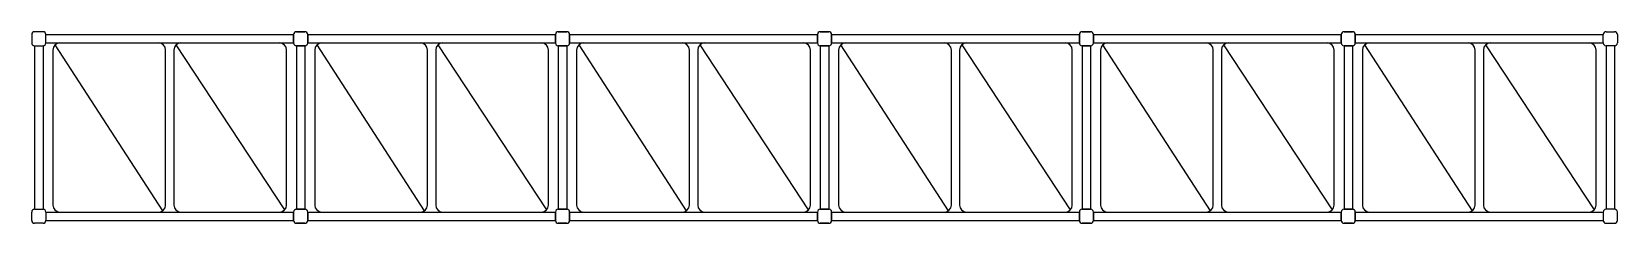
# Model space of a CAD drawing. Header units: millimetres. Extents: x 2385.3 to 2433.2, y 1897.2 to 1967.
# Drawn here: x 2401.48 to 2412.73, y 1909.38 to 1910.74 of the extents above; entities that cross this region are included whole.
import ezdxf

# ---------------------------------------------------------------- set-up
doc = ezdxf.new("R2010")
doc.units = ezdxf.units.MM

msp = doc.modelspace()

# ---------------------------------------------------------------- linework, layer by layer
at = {"color": 251, "true_color": 0x646464}
for p, q in [((2401.477, 1910.723, 0), (2401.477, 1910.663, 0)), ((2401.557, 1910.743, 0), (2401.497, 1910.743, 0)), ((2401.577, 1910.663, 0), (2401.577, 1910.723, 0)), ((2401.577, 1910.723, 0), (2403.335, 1910.723, 0)), ((2403.335, 1910.663, 0), (2403.335, 1910.723, 0)), ((2403.335, 1910.723, 0), (2403.335, 1910.663, 0)), ((2403.355, 1910.743, 0), (2403.415, 1910.743, 0)), ((2403.415, 1910.743, 0), (2403.355, 1910.743, 0)), ((2403.435, 1910.723, 0), (2403.435, 1910.663, 0)), ((2403.435, 1910.663, 0), (2403.435, 1910.723, 0)), ((2403.435, 1910.723, 0), (2405.193, 1910.723, 0)), ((2405.193, 1910.663, 0), (2405.193, 1910.723, 0)), ((2405.193, 1910.723, 0), (2405.193, 1910.663, 0)), ((2405.213, 1910.743, 0), (2405.273, 1910.743, 0)), ((2405.273, 1910.743, 0), (2405.213, 1910.743, 0)), ((2405.293, 1910.723, 0), (2405.293, 1910.663, 0)), ((2405.293, 1910.663, 0), (2405.293, 1910.723, 0)), ((2405.293, 1910.723, 0), (2407.052, 1910.723, 0)), ((2407.052, 1910.663, 0), (2407.052, 1910.723, 0)), ((2407.052, 1910.723, 0), (2407.052, 1910.663, 0)), ((2407.072, 1910.743, 0), (2407.132, 1910.743, 0)), ((2407.132, 1910.743, 0), (2407.072, 1910.743, 0)), ((2407.152, 1910.723, 0), (2407.152, 1910.663, 0)), ((2407.152, 1910.663, 0), (2407.152, 1910.723, 0)), ((2407.152, 1910.723, 0), (2408.91, 1910.723, 0)), ((2408.91, 1910.663, 0), (2408.91, 1910.723, 0)), ((2408.91, 1910.723, 0), (2408.91, 1910.663, 0)), ((2408.93, 1910.743, 0), (2408.99, 1910.743, 0)), ((2408.99, 1910.743, 0), (2408.93, 1910.743, 0)), ((2409.01, 1910.723, 0), (2409.01, 1910.663, 0)), ((2409.01, 1910.663, 0), (2409.01, 1910.723, 0)), ((2409.01, 1910.723, 0), (2410.768, 1910.723, 0)), ((2410.768, 1910.663, 0), (2410.768, 1910.723, 0)), ((2410.768, 1910.723, 0), (2410.768, 1910.663, 0)), ((2410.788, 1910.743, 0), (2410.848, 1910.743, 0)), ((2410.848, 1910.743, 0), (2410.788, 1910.743, 0)), ((2410.868, 1910.723, 0), (2410.868, 1910.663, 0)), ((2410.868, 1910.663, 0), (2410.868, 1910.723, 0)), ((2410.868, 1910.723, 0), (2412.627, 1910.723, 0)), ((2412.627, 1910.663, 0), (2412.627, 1910.723, 0)), ((2412.647, 1910.743, 0), (2412.707, 1910.743, 0)), ((2412.727, 1910.723, 0), (2412.727, 1910.663, 0)), ((2401.497, 1910.643, 0), (2401.557, 1910.643, 0)), ((2401.497, 1910.643, 0), (2401.497, 1909.483, 0)), ((2401.557, 1910.643, 0), (2401.557, 1909.483, 0)), ((2401.577, 1910.663, 0), (2403.335, 1910.663, 0)), ((2401.627, 1910.613, 0), (2401.627, 1909.513, 0)), ((2401.641, 1910.649, 0), (2402.404, 1909.471, 0)), ((2401.677, 1910.663, 0), (2402.377, 1910.663, 0)), ((2402.427, 1909.513, 0), (2402.427, 1910.613, 0)), ((2402.485, 1910.613, 0), (2402.485, 1909.513, 0)), ((2402.5, 1910.649, 0), (2403.27, 1909.478, 0)), ((2402.535, 1910.663, 0), (2403.235, 1910.663, 0)), ((2403.285, 1909.513, 0), (2403.285, 1910.613, 0)), ((2403.415, 1910.643, 0), (2403.355, 1910.643, 0)), ((2403.355, 1910.643, 0), (2403.355, 1909.483, 0)), ((2403.355, 1910.643, 0), (2403.415, 1910.643, 0)), ((2403.355, 1910.643, 0), (2403.355, 1909.483, 0)), ((2403.415, 1910.643, 0), (2403.415, 1909.483, 0)), ((2403.415, 1910.643, 0), (2403.415, 1909.483, 0)), ((2403.435, 1910.663, 0), (2405.193, 1910.663, 0)), ((2403.485, 1910.613, 0), (2403.485, 1909.513, 0)), ((2403.5, 1910.649, 0), (2404.262, 1909.471, 0)), ((2403.535, 1910.663, 0), (2404.235, 1910.663, 0)), ((2404.285, 1909.513, 0), (2404.285, 1910.613, 0)), ((2404.343, 1910.613, 0), (2404.343, 1909.513, 0)), ((2404.358, 1910.649, 0), (2405.129, 1909.478, 0)), ((2404.393, 1910.663, 0), (2405.093, 1910.663, 0)), ((2405.143, 1909.513, 0), (2405.143, 1910.613, 0)), ((2405.273, 1910.643, 0), (2405.213, 1910.643, 0)), ((2405.213, 1910.643, 0), (2405.213, 1909.483, 0)), ((2405.213, 1910.643, 0), (2405.273, 1910.643, 0)), ((2405.213, 1910.643, 0), (2405.213, 1909.483, 0)), ((2405.273, 1910.643, 0), (2405.273, 1909.483, 0)), ((2405.273, 1910.643, 0), (2405.273, 1909.483, 0)), ((2405.293, 1910.663, 0), (2407.052, 1910.663, 0)), ((2405.343, 1910.613, 0), (2405.343, 1909.513, 0)), ((2405.358, 1910.649, 0), (2406.121, 1909.471, 0)), ((2405.393, 1910.663, 0), (2406.093, 1910.663, 0)), ((2406.143, 1909.513, 0), (2406.143, 1910.613, 0)), ((2406.202, 1910.613, 0), (2406.202, 1909.513, 0)), ((2406.216, 1910.649, 0), (2406.987, 1909.478, 0)), ((2406.252, 1910.663, 0), (2406.952, 1910.663, 0)), ((2407.002, 1909.513, 0), (2407.002, 1910.613, 0)), ((2407.132, 1910.643, 0), (2407.072, 1910.643, 0)), ((2407.072, 1910.643, 0), (2407.072, 1909.483, 0)), ((2407.072, 1910.643, 0), (2407.132, 1910.643, 0)), ((2407.072, 1910.643, 0), (2407.072, 1909.483, 0)), ((2407.132, 1910.643, 0), (2407.132, 1909.483, 0)), ((2407.132, 1910.643, 0), (2407.132, 1909.483, 0)), ((2407.152, 1910.663, 0), (2408.91, 1910.663, 0)), ((2407.202, 1910.613, 0), (2407.202, 1909.513, 0)), ((2407.216, 1910.649, 0), (2407.979, 1909.471, 0)), ((2407.252, 1910.663, 0), (2407.952, 1910.663, 0)), ((2408.002, 1909.513, 0), (2408.002, 1910.613, 0)), ((2408.06, 1910.613, 0), (2408.06, 1909.513, 0)), ((2408.075, 1910.649, 0), (2408.845, 1909.478, 0)), ((2408.11, 1910.663, 0), (2408.81, 1910.663, 0)), ((2408.86, 1909.513, 0), (2408.86, 1910.613, 0)), ((2408.99, 1910.643, 0), (2408.93, 1910.643, 0)), ((2408.93, 1910.643, 0), (2408.93, 1909.483, 0)), ((2408.93, 1910.643, 0), (2408.99, 1910.643, 0)), ((2408.93, 1910.643, 0), (2408.93, 1909.483, 0)), ((2408.99, 1910.643, 0), (2408.99, 1909.483, 0)), ((2408.99, 1910.643, 0), (2408.99, 1909.483, 0)), ((2409.01, 1910.663, 0), (2410.768, 1910.663, 0)), ((2409.06, 1910.613, 0), (2409.06, 1909.513, 0)), ((2409.075, 1910.649, 0), (2409.837, 1909.471, 0)), ((2409.11, 1910.663, 0), (2409.81, 1910.663, 0)), ((2409.86, 1909.513, 0), (2409.86, 1910.613, 0)), ((2409.918, 1910.613, 0), (2409.918, 1909.513, 0)), ((2409.933, 1910.649, 0), (2410.704, 1909.478, 0)), ((2409.968, 1910.663, 0), (2410.668, 1910.663, 0)), ((2410.718, 1909.513, 0), (2410.718, 1910.613, 0)), ((2410.848, 1910.643, 0), (2410.788, 1910.643, 0)), ((2410.788, 1910.643, 0), (2410.788, 1909.483, 0)), ((2410.788, 1910.643, 0), (2410.848, 1910.643, 0)), ((2410.788, 1910.643, 0), (2410.788, 1909.483, 0)), ((2410.848, 1910.643, 0), (2410.848, 1909.483, 0)), ((2410.848, 1910.643, 0), (2410.848, 1909.483, 0)), ((2410.868, 1910.663, 0), (2412.627, 1910.663, 0)), ((2410.918, 1910.613, 0), (2410.918, 1909.513, 0)), ((2410.933, 1910.649, 0), (2411.696, 1909.471, 0)), ((2410.968, 1910.663, 0), (2411.668, 1910.663, 0)), ((2411.718, 1909.513, 0), (2411.718, 1910.613, 0)), ((2411.777, 1910.613, 0), (2411.777, 1909.513, 0)), ((2411.791, 1910.649, 0), (2412.562, 1909.478, 0)), ((2411.827, 1910.663, 0), (2412.527, 1910.663, 0)), ((2412.577, 1909.513, 0), (2412.577, 1910.613, 0)), ((2412.707, 1910.643, 0), (2412.647, 1910.643, 0)), ((2412.647, 1910.643, 0), (2412.647, 1909.483, 0)), ((2412.707, 1910.643, 0), (2412.707, 1909.483, 0)), ((2401.477, 1909.403, 0), (2401.477, 1909.463, 0)), ((2401.497, 1909.483, 0), (2401.557, 1909.483, 0)), ((2401.577, 1909.463, 0), (2401.577, 1909.403, 0)), ((2401.577, 1909.463, 0), (2403.335, 1909.463, 0)), ((2401.677, 1909.463, 0), (2402.377, 1909.463, 0)), ((2402.535, 1909.463, 0), (2403.235, 1909.463, 0)), ((2403.335, 1909.463, 0), (2403.335, 1909.403, 0)), ((2403.335, 1909.403, 0), (2403.335, 1909.463, 0)), ((2403.415, 1909.483, 0), (2403.355, 1909.483, 0)), ((2403.355, 1909.483, 0), (2403.415, 1909.483, 0)), ((2403.435, 1909.403, 0), (2403.435, 1909.463, 0)), ((2403.435, 1909.463, 0), (2403.435, 1909.403, 0)), ((2403.435, 1909.463, 0), (2405.193, 1909.463, 0)), ((2403.535, 1909.463, 0), (2404.235, 1909.463, 0)), ((2404.393, 1909.463, 0), (2405.093, 1909.463, 0)), ((2405.193, 1909.463, 0), (2405.193, 1909.403, 0)), ((2405.193, 1909.403, 0), (2405.193, 1909.463, 0)), ((2405.273, 1909.483, 0), (2405.213, 1909.483, 0)), ((2405.213, 1909.483, 0), (2405.273, 1909.483, 0)), ((2405.293, 1909.403, 0), (2405.293, 1909.463, 0)), ((2405.293, 1909.463, 0), (2405.293, 1909.403, 0)), ((2405.293, 1909.463, 0), (2407.052, 1909.463, 0)), ((2405.393, 1909.463, 0), (2406.093, 1909.463, 0)), ((2406.252, 1909.463, 0), (2406.952, 1909.463, 0)), ((2407.052, 1909.463, 0), (2407.052, 1909.403, 0)), ((2407.052, 1909.403, 0), (2407.052, 1909.463, 0)), ((2407.132, 1909.483, 0), (2407.072, 1909.483, 0)), ((2407.072, 1909.483, 0), (2407.132, 1909.483, 0)), ((2407.152, 1909.403, 0), (2407.152, 1909.463, 0)), ((2407.152, 1909.463, 0), (2407.152, 1909.403, 0)), ((2407.152, 1909.463, 0), (2408.91, 1909.463, 0)), ((2407.252, 1909.463, 0), (2407.952, 1909.463, 0)), ((2408.11, 1909.463, 0), (2408.81, 1909.463, 0)), ((2408.91, 1909.463, 0), (2408.91, 1909.403, 0)), ((2408.91, 1909.403, 0), (2408.91, 1909.463, 0)), ((2408.99, 1909.483, 0), (2408.93, 1909.483, 0)), ((2408.93, 1909.483, 0), (2408.99, 1909.483, 0)), ((2409.01, 1909.403, 0), (2409.01, 1909.463, 0)), ((2409.01, 1909.463, 0), (2409.01, 1909.403, 0)), ((2409.01, 1909.463, 0), (2410.768, 1909.463, 0)), ((2409.11, 1909.463, 0), (2409.81, 1909.463, 0)), ((2409.968, 1909.463, 0), (2410.668, 1909.463, 0)), ((2410.768, 1909.463, 0), (2410.768, 1909.403, 0)), ((2410.768, 1909.403, 0), (2410.768, 1909.463, 0)), ((2410.848, 1909.483, 0), (2410.788, 1909.483, 0)), ((2410.788, 1909.483, 0), (2410.848, 1909.483, 0)), ((2410.868, 1909.403, 0), (2410.868, 1909.463, 0)), ((2410.868, 1909.463, 0), (2410.868, 1909.403, 0)), ((2410.868, 1909.463, 0), (2412.627, 1909.463, 0)), ((2410.968, 1909.463, 0), (2411.668, 1909.463, 0)), ((2411.827, 1909.463, 0), (2412.527, 1909.463, 0)), ((2412.627, 1909.463, 0), (2412.627, 1909.403, 0)), ((2412.707, 1909.483, 0), (2412.647, 1909.483, 0)), ((2412.727, 1909.403, 0), (2412.727, 1909.463, 0)), ((2401.557, 1909.383, 0), (2401.497, 1909.383, 0)), ((2401.577, 1909.403, 0), (2403.335, 1909.403, 0)), ((2403.355, 1909.383, 0), (2403.415, 1909.383, 0)), ((2403.415, 1909.383, 0), (2403.355, 1909.383, 0)), ((2403.435, 1909.403, 0), (2405.193, 1909.403, 0)), ((2405.213, 1909.383, 0), (2405.273, 1909.383, 0)), ((2405.273, 1909.383, 0), (2405.213, 1909.383, 0)), ((2405.293, 1909.403, 0), (2407.052, 1909.403, 0)), ((2407.072, 1909.383, 0), (2407.132, 1909.383, 0)), ((2407.132, 1909.383, 0), (2407.072, 1909.383, 0)), ((2407.152, 1909.403, 0), (2408.91, 1909.403, 0)), ((2408.93, 1909.383, 0), (2408.99, 1909.383, 0)), ((2408.99, 1909.383, 0), (2408.93, 1909.383, 0)), ((2409.01, 1909.403, 0), (2410.768, 1909.403, 0)), ((2410.788, 1909.383, 0), (2410.848, 1909.383, 0)), ((2410.848, 1909.383, 0), (2410.788, 1909.383, 0)), ((2410.868, 1909.403, 0), (2412.627, 1909.403, 0)), ((2412.647, 1909.383, 0), (2412.707, 1909.383, 0))]:
    msp.add_line(p, q, dxfattribs=at)
for centre, radius, start, end in [((2401.497, 1910.723, 0), 0.02, 90, 180), ((2401.557, 1910.723, 0), 0.02, 0, 90), ((2403.355, 1910.723, 0), 0.02, 90, 180), ((2403.355, 1910.723, 0), 0.02, 90, 180), ((2403.415, 1910.723, 0), 0.02, 360, 90), ((2403.415, 1910.723, 0), 0.02, 0, 90), ((2405.213, 1910.723, 0), 0.02, 90, 180), ((2405.213, 1910.723, 0), 0.02, 90, 180), ((2405.273, 1910.723, 0), 0.02, 360, 90), ((2405.273, 1910.723, 0), 0.02, 0, 90), ((2407.072, 1910.723, 0), 0.02, 90, 180), ((2407.072, 1910.723, 0), 0.02, 90, 180), ((2407.132, 1910.723, 0), 0.02, 360, 90), ((2407.132, 1910.723, 0), 0.02, 0, 90), ((2408.93, 1910.723, 0), 0.02, 90, 180), ((2408.93, 1910.723, 0), 0.02, 90, 180), ((2408.99, 1910.723, 0), 0.02, 360, 90), ((2408.99, 1910.723, 0), 0.02, 0, 90), ((2410.788, 1910.723, 0), 0.02, 90, 180), ((2410.788, 1910.723, 0), 0.02, 90, 180), ((2410.848, 1910.723, 0), 0.02, 360, 90), ((2410.848, 1910.723, 0), 0.02, 0, 90), ((2412.647, 1910.723, 0), 0.02, 90, 180), ((2412.707, 1910.723, 0), 0.02, 360, 90), ((2401.497, 1910.663, 0), 0.02, 180, 270), ((2401.557, 1910.663, 0), 0.02, 270, 0), ((2401.677, 1910.613, 0), 0.05, 90, 180), ((2402.377, 1910.613, 0), 0.05, 0, 90), ((2402.535, 1910.613, 0), 0.05, 90, 180), ((2403.235, 1910.613, 0), 0.05, 0, 90), ((2403.355, 1910.663, 0), 0.02, 180, 270), ((2403.355, 1910.663, 0), 0.02, 180, 270), ((2403.415, 1910.663, 0), 0.02, 270, 360), ((2403.415, 1910.663, 0), 0.02, 270, 0), ((2403.535, 1910.613, 0), 0.05, 90, 180), ((2404.235, 1910.613, 0), 0.05, 0, 90), ((2404.393, 1910.613, 0), 0.05, 90, 180), ((2405.093, 1910.613, 0), 0.05, 0, 90), ((2405.213, 1910.663, 0), 0.02, 180, 270), ((2405.213, 1910.663, 0), 0.02, 180, 270), ((2405.273, 1910.663, 0), 0.02, 270, 360), ((2405.273, 1910.663, 0), 0.02, 270, 0), ((2405.393, 1910.613, 0), 0.05, 90, 180), ((2406.093, 1910.613, 0), 0.05, 0, 90), ((2406.252, 1910.613, 0), 0.05, 90, 180), ((2406.952, 1910.613, 0), 0.05, 0, 90), ((2407.072, 1910.663, 0), 0.02, 180, 270), ((2407.072, 1910.663, 0), 0.02, 180, 270), ((2407.132, 1910.663, 0), 0.02, 270, 360), ((2407.132, 1910.663, 0), 0.02, 270, 0), ((2407.252, 1910.613, 0), 0.05, 90, 180), ((2407.952, 1910.613, 0), 0.05, 0, 90), ((2408.11, 1910.613, 0), 0.05, 90, 180), ((2408.81, 1910.613, 0), 0.05, 0, 90), ((2408.93, 1910.663, 0), 0.02, 180, 270), ((2408.93, 1910.663, 0), 0.02, 180, 270), ((2408.99, 1910.663, 0), 0.02, 270, 360), ((2408.99, 1910.663, 0), 0.02, 270, 0), ((2409.11, 1910.613, 0), 0.05, 90, 180), ((2409.81, 1910.613, 0), 0.05, 0, 90), ((2409.968, 1910.613, 0), 0.05, 90, 180), ((2410.668, 1910.613, 0), 0.05, 0, 90), ((2410.788, 1910.663, 0), 0.02, 180, 270), ((2410.788, 1910.663, 0), 0.02, 180, 270), ((2410.848, 1910.663, 0), 0.02, 270, 360), ((2410.848, 1910.663, 0), 0.02, 270, 0), ((2410.968, 1910.613, 0), 0.05, 90, 180), ((2411.668, 1910.613, 0), 0.05, 0, 90), ((2411.827, 1910.613, 0), 0.05, 90, 180), ((2412.527, 1910.613, 0), 0.05, 0, 90), ((2412.647, 1910.663, 0), 0.02, 180, 270), ((2412.707, 1910.663, 0), 0.02, 270, 360), ((2401.497, 1909.463, 0), 0.02, 90, 180), ((2401.557, 1909.463, 0), 0.02, 0, 90), ((2401.677, 1909.513, 0), 0.05, 180, 270), ((2402.377, 1909.513, 0), 0.05, 270, 0), ((2402.535, 1909.513, 0), 0.05, 180, 270), ((2403.235, 1909.513, 0), 0.05, 270, 0), ((2403.355, 1909.463, 0), 0.02, 90, 180), ((2403.355, 1909.463, 0), 0.02, 90, 180), ((2403.415, 1909.463, 0), 0.02, 0, 90), ((2403.415, 1909.463, 0), 0.02, 0, 90), ((2403.535, 1909.513, 0), 0.05, 180, 270), ((2404.235, 1909.513, 0), 0.05, 270, 0), ((2404.393, 1909.513, 0), 0.05, 180, 270), ((2405.093, 1909.513, 0), 0.05, 270, 0), ((2405.213, 1909.463, 0), 0.02, 90, 180), ((2405.213, 1909.463, 0), 0.02, 90, 180), ((2405.273, 1909.463, 0), 0.02, 0, 90), ((2405.273, 1909.463, 0), 0.02, 0, 90), ((2405.393, 1909.513, 0), 0.05, 180, 270), ((2406.093, 1909.513, 0), 0.05, 270, 0), ((2406.252, 1909.513, 0), 0.05, 180, 270), ((2406.952, 1909.513, 0), 0.05, 270, 0), ((2407.072, 1909.463, 0), 0.02, 90, 180), ((2407.072, 1909.463, 0), 0.02, 90, 180), ((2407.132, 1909.463, 0), 0.02, 0, 90), ((2407.132, 1909.463, 0), 0.02, 0, 90), ((2407.252, 1909.513, 0), 0.05, 180, 270), ((2407.952, 1909.513, 0), 0.05, 270, 0), ((2408.11, 1909.513, 0), 0.05, 180, 270), ((2408.81, 1909.513, 0), 0.05, 270, 0), ((2408.93, 1909.463, 0), 0.02, 90, 180), ((2408.93, 1909.463, 0), 0.02, 90, 180), ((2408.99, 1909.463, 0), 0.02, 0, 90), ((2408.99, 1909.463, 0), 0.02, 0, 90), ((2409.11, 1909.513, 0), 0.05, 180, 270), ((2409.81, 1909.513, 0), 0.05, 270, 0), ((2409.968, 1909.513, 0), 0.05, 180, 270), ((2410.668, 1909.513, 0), 0.05, 270, 0), ((2410.788, 1909.463, 0), 0.02, 90, 180), ((2410.788, 1909.463, 0), 0.02, 90, 180), ((2410.848, 1909.463, 0), 0.02, 0, 90), ((2410.848, 1909.463, 0), 0.02, 0, 90), ((2410.968, 1909.513, 0), 0.05, 180, 270), ((2411.668, 1909.513, 0), 0.05, 270, 0), ((2411.827, 1909.513, 0), 0.05, 180, 270), ((2412.527, 1909.513, 0), 0.05, 270, 0), ((2412.647, 1909.463, 0), 0.02, 90, 180), ((2412.707, 1909.463, 0), 0.02, 0, 90), ((2401.497, 1909.403, 0), 0.02, 180, 270), ((2401.557, 1909.403, 0), 0.02, 270, 0), ((2403.355, 1909.403, 0), 0.02, 180, 270), ((2403.355, 1909.403, 0), 0.02, 180, 270), ((2403.415, 1909.403, 0), 0.02, 270, 0), ((2403.415, 1909.403, 0), 0.02, 270, 0), ((2405.213, 1909.403, 0), 0.02, 180, 270), ((2405.213, 1909.403, 0), 0.02, 180, 270), ((2405.273, 1909.403, 0), 0.02, 270, 0), ((2405.273, 1909.403, 0), 0.02, 270, 0), ((2407.072, 1909.403, 0), 0.02, 180, 270), ((2407.072, 1909.403, 0), 0.02, 180, 270), ((2407.132, 1909.403, 0), 0.02, 270, 0), ((2407.132, 1909.403, 0), 0.02, 270, 0), ((2408.93, 1909.403, 0), 0.02, 180, 270), ((2408.93, 1909.403, 0), 0.02, 180, 270), ((2408.99, 1909.403, 0), 0.02, 270, 0), ((2408.99, 1909.403, 0), 0.02, 270, 0), ((2410.788, 1909.403, 0), 0.02, 180, 270), ((2410.788, 1909.403, 0), 0.02, 180, 270), ((2410.848, 1909.403, 0), 0.02, 270, 0), ((2410.848, 1909.403, 0), 0.02, 270, 360), ((2412.647, 1909.403, 0), 0.02, 180, 270), ((2412.707, 1909.403, 0), 0.02, 270, 0)]:
    msp.add_arc(centre, radius, start, end, dxfattribs=at)

doc.saveas('drawing.dxf')
